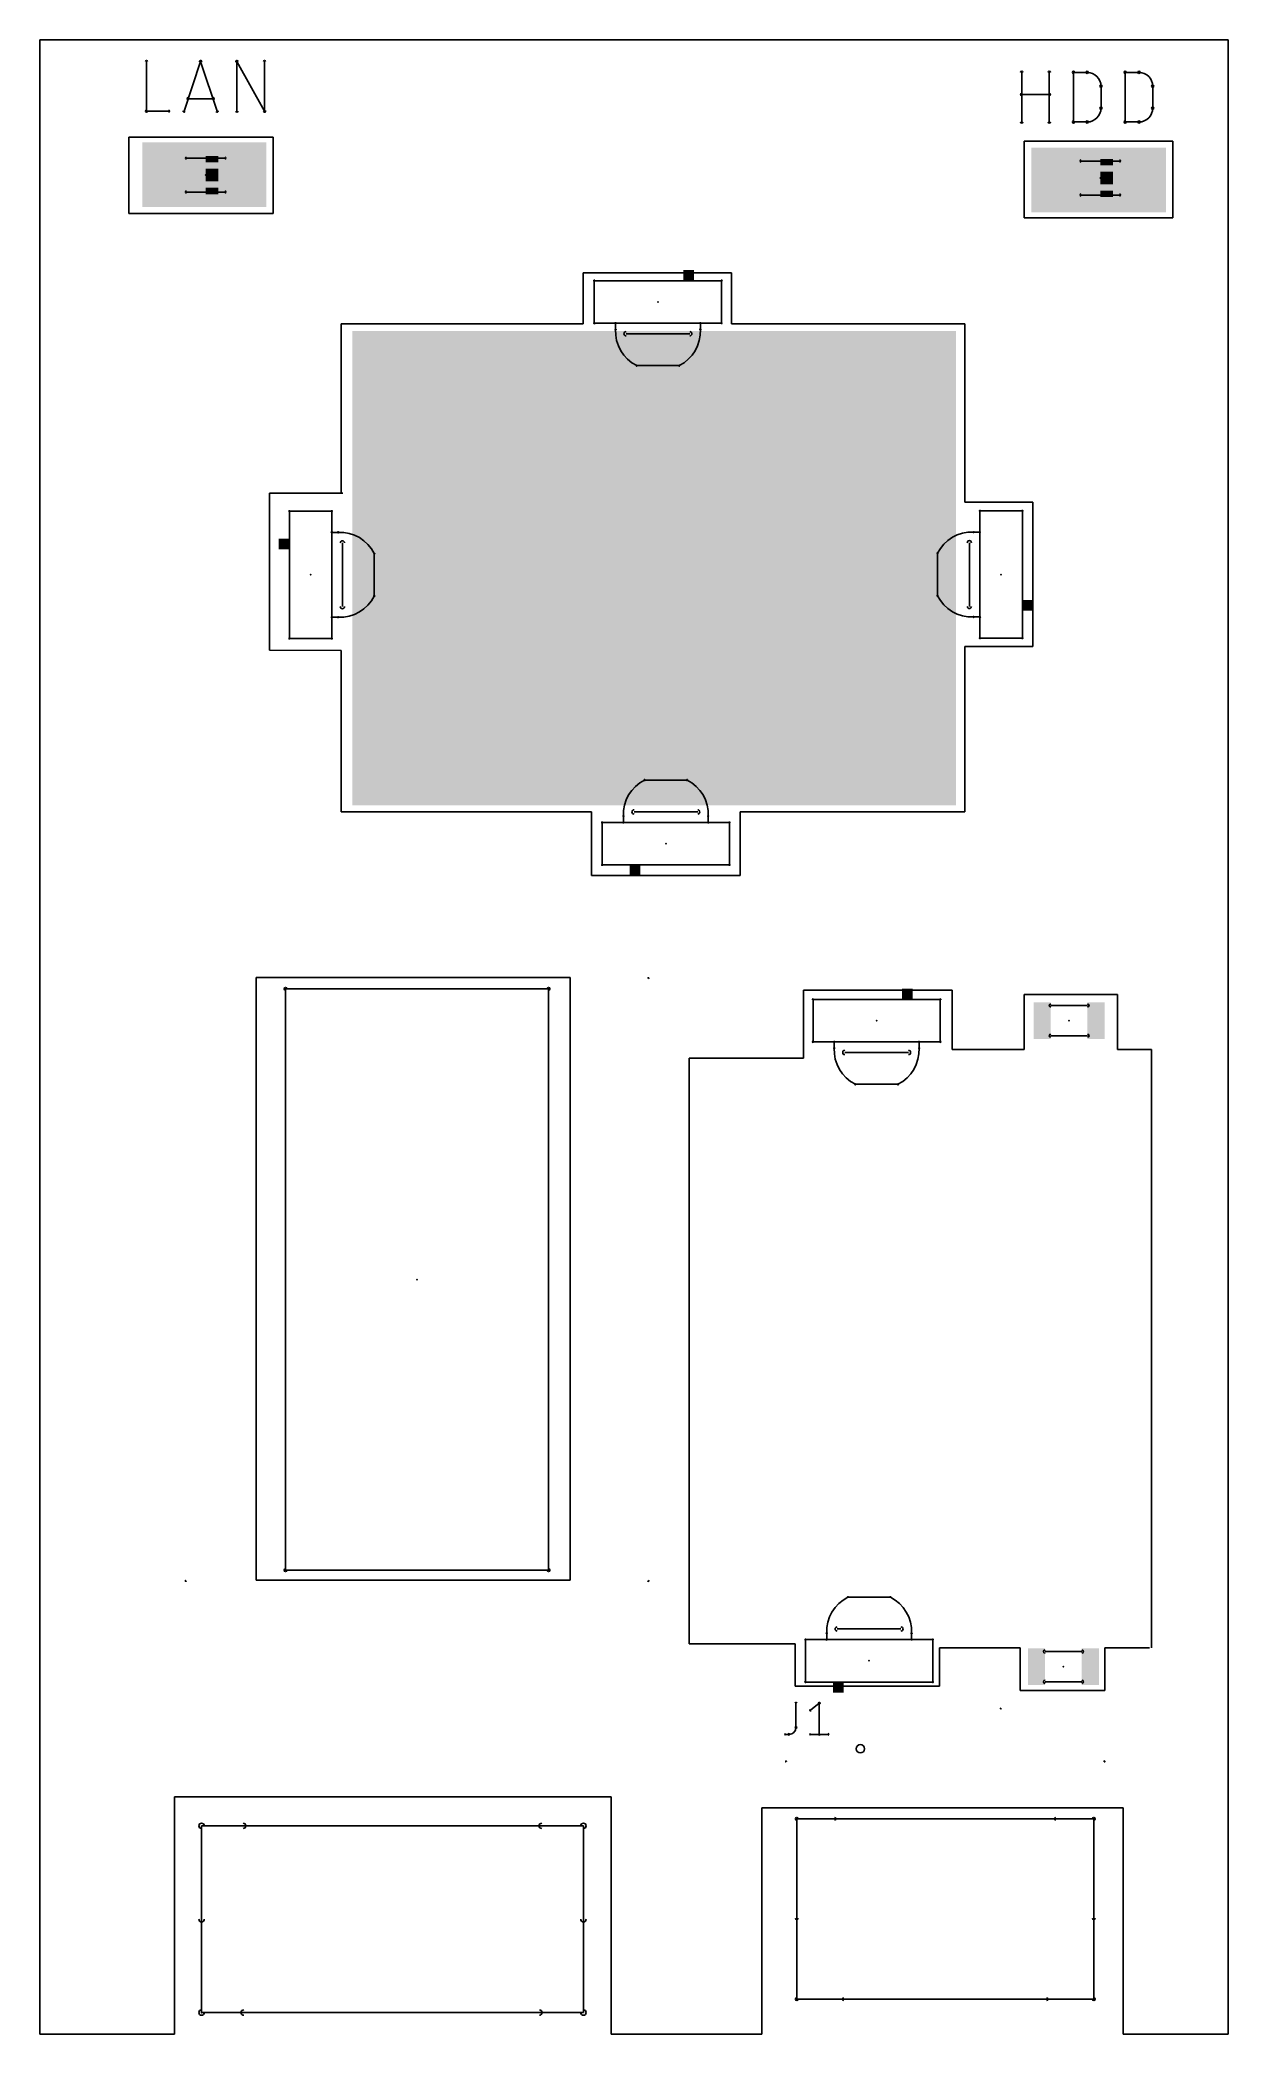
# Model space of a CAD drawing. Extents: x 0 to 28, y 0 to 47.
import ezdxf

# ---------------------------------------------------------------- set-up
doc = ezdxf.new("R2010")
doc.units = 0
doc.layers.get('0').update_dxf_attribs({"true_color": 0xffffff})
for name, color, linetype, true_color in [('21', 253, 'Continuous', 0xadadad), ('23', 53, 'Continuous', 0xcccc66), ('25', 253, 'Continuous', 0xadadad), ('39', 12, 'Continuous', 0xcc0000), ('51', 253, 'Continuous', 0xadadad)]:
    doc.layers.add(name, color=color, linetype=linetype, true_color=true_color)

# ---------------------------------------------------------------- blocks, each defined once
blk = doc.blocks.new('RECT')
blk.add_solid([(-0.5, -0.5), (0.5, -0.5), (-0.5, 0.5), (0.5, 0.5)])

msp = doc.modelspace()

# ---------------------------------------------------------------- linework, layer by layer
for p, q in [((23.4, 36.1), (23.4, 36)), ((23.4, 36), (23.4, 36.1))]:
    msp.add_line(p, q)
at = {"layer": '21'}
for points in [[(13.8164, 40.1164, 1), (13.8164, 40.0148)], [(15.3164, 40.0148, 1), (15.3164, 40.1164)], [(7.1809, 35.1359, 1), (7.0793, 35.1359)], [(21.9556, 35.1424, 1), (21.854, 35.1424)], [(7.0793, 33.6359, 1), (7.1809, 33.6359)], [(21.854, 33.6424, 1), (21.9556, 33.6424)], [(14.0023, 28.8505, 1), (14.0023, 28.7489)], [(15.5024, 28.7489, 1), (15.5024, 28.8505)], [(5.79, 24.6618, 1), (5.79, 24.5983)], [(5.8217, 24.63, 1), (5.7583, 24.63)], [(12.0218, 24.63, 1), (11.9582, 24.63)], [(11.99, 24.5983, 1), (11.99, 24.6618)], [(18.9705, 23.1811, 1), (18.9705, 23.0795)], [(20.4705, 23.0795, 1), (20.4705, 23.1811)], [(5.79, 10.9618, 1), (5.79, 10.8982)], [(5.7583, 10.93, 1), (5.8217, 10.93)], [(11.9582, 10.93, 1), (12.0218, 10.93)], [(11.99, 10.8982, 1), (11.99, 10.9618)], [(18.7934, 9.5967, 1), (18.7934, 9.4951)], [(20.2934, 9.4951, 1), (20.2934, 9.5967)], [(19.336, 6.624, 1), (19.336, 6.824, 1), (19.336, 6.624)], [(3.8735, 4.908, 1), (3.7465, 4.908)], [(3.81, 4.9715, 1), (3.81, 4.8445)], [(4.79, 4.8445, 1), (4.79, 4.9715)], [(11.828, 4.9715, 1), (11.828, 4.8445)], [(12.8735, 4.908, 1), (12.7465, 4.908)], [(12.81, 4.8445, 1), (12.81, 4.9715)], [(17.836, 5.1057, 1), (17.836, 5.0423)], [(17.8678, 5.074, 1), (17.8043, 5.074)], [(18.726, 5.0423, 1), (18.726, 5.1057)], [(23.946, 5.1057, 1), (23.946, 5.0423)], [(24.8678, 5.074, 1), (24.8043, 5.074)], [(24.836, 5.0423, 1), (24.836, 5.1057)], [(3.7465, 2.708, 1), (3.8735, 2.708)], [(12.7465, 2.708, 1), (12.8735, 2.708)], [(17.8043, 2.734, 1), (17.8678, 2.734)], [(24.8043, 2.734, 1), (24.8678, 2.734)], [(4.8043, 0.5715, 1), (4.8043, 0.4445)], [(11.7713, 0.4445, 1), (11.7713, 0.5715)], [(18.946, 0.8558, 1), (18.946, 0.7923)], [(23.726, 0.7923, 1), (23.726, 0.8558)]]:
    msp.add_lwpolyline(points, format="xyb", dxfattribs=at)
for points in [[(13.8164, 40.0656), (15.3164, 40.0656)], [(7.1301, 33.6359), (7.1301, 35.1359)], [(21.9048, 35.1424), (21.9048, 33.6424)], [(15.5024, 28.7997), (14.0023, 28.7997)], [(5.79, 24.63), (11.99, 24.63)], [(5.79, 10.93), (5.79, 24.63)], [(11.99, 24.63), (11.99, 10.93)], [(18.9705, 23.1303), (20.4705, 23.1303)], [(11.99, 10.93), (5.79, 10.93)], [(20.2934, 9.5459), (18.7934, 9.5459)], [(3.81, 4.908), (3.81, 2.708)], [(3.81, 4.908), (4.79, 4.908)], [(12.81, 4.908), (11.828, 4.908)], [(12.81, 4.908), (12.81, 2.708)], [(18.726, 5.074), (17.836, 5.074)], [(17.836, 5.074), (17.836, 2.734)], [(23.946, 5.074), (24.836, 5.074)], [(24.836, 5.074), (24.836, 2.734)], [(4.8043, 0.508), (11.7713, 0.508)], [(18.946, 0.824), (23.726, 0.824)]]:
    msp.add_lwpolyline(points, dxfattribs=at)
at = {"layer": '23'}
for p in [(3.9054, 43.8041), (24.9913, 43.7348), (14.5664, 40.8156), (6.3801, 34.3859), (22.6548, 34.3924), (14.7523, 28.0497), (19.7205, 23.8803), (24.2569, 23.8816), (8.89, 17.78), (19.5434, 8.7959), (24.1227, 8.6574), (3.81, 0.508)]:
    msp.add_point(p, dxfattribs=at)
at = {"layer": '25'}
for points in [[(2.5388, 46.4798, 1), (2.488, 46.4798)], [(3.8123, 46.4878, 1), (3.7641, 46.4717)], [(3.8123, 46.4717, 1), (3.7641, 46.4878)], [(4.6701, 46.4798, 1), (4.6193, 46.4798)], [(4.6669, 46.4921, 1), (4.6225, 46.4674)], [(5.3192, 46.4798, 1), (5.2684, 46.4798)], [(23.1649, 46.2237, 1), (23.1141, 46.2237)], [(23.814, 46.2237, 1), (23.7632, 46.2237)], [(24.3841, 46.2237, 1), (24.3333, 46.2237)], [(24.3587, 46.2491, 1), (24.3587, 46.1983)], [(24.6832, 46.2491, 1), (24.6832, 46.1983)], [(24.6832, 46.1983, 1), (24.6832, 46.2491)], [(25.0078, 45.8991, 0.4142), (24.6832, 46.2237)], [(25.6033, 46.2237, 1), (25.5525, 46.2237)], [(25.5779, 46.2491, 1), (25.5779, 46.1983)], [(25.9024, 46.2491, 1), (25.9024, 46.1983)], [(25.9024, 46.1983, 1), (25.9024, 46.2491)], [(26.227, 45.8991, 0.4142), (25.9024, 46.2237)], [(3.4961, 45.6289, 1), (3.4961, 45.5781)], [(4.0803, 45.5781, 1), (4.0803, 45.6289)], [(23.1395, 45.7298, 1), (23.1395, 45.679)], [(23.7886, 45.679, 1), (23.7886, 45.7298)], [(25.0332, 45.8991, 1), (24.9824, 45.8991)], [(24.9824, 45.8991, 1), (25.0332, 45.8991)], [(26.2524, 45.8991, 1), (26.2016, 45.8991)], [(26.2016, 45.8991, 1), (26.2524, 45.8991)], [(2.5134, 45.3368, 1), (2.5134, 45.286)], [(2.488, 45.3114, 1), (2.5388, 45.3114)], [(3.0327, 45.286, 1), (3.0327, 45.3368)], [(3.3746, 45.3194, 1), (3.4228, 45.3033)], [(4.1535, 45.3033, 1), (4.2017, 45.3194)], [(4.6193, 45.3114, 1), (4.6701, 45.3114)], [(5.2684, 45.3114, 1), (5.3192, 45.3114)], [(5.2716, 45.299, 1), (5.316, 45.3237)], [(24.6832, 45.0553, 0.4142), (25.0078, 45.3798)], [(25.0332, 45.3798, 1), (24.9824, 45.3798)], [(24.9824, 45.3798, 1), (25.0332, 45.3798)], [(25.9024, 45.0553, 0.4142), (26.227, 45.3798)], [(26.2524, 45.3798, 1), (26.2016, 45.3798)], [(26.2016, 45.3798, 1), (26.2524, 45.3798)], [(23.1141, 45.0553, 1), (23.1649, 45.0553)], [(23.7632, 45.0553, 1), (23.814, 45.0553)], [(24.3587, 45.0807, 1), (24.3587, 45.0299)], [(24.3333, 45.0553, 1), (24.3841, 45.0553)], [(24.6832, 45.0807, 1), (24.6832, 45.0299)], [(24.6832, 45.0299, 1), (24.6832, 45.0807)], [(25.5779, 45.0807, 1), (25.5779, 45.0299)], [(25.5525, 45.0553, 1), (25.6033, 45.0553)], [(25.9024, 45.0807, 1), (25.9024, 45.0299)], [(25.9024, 45.0299, 1), (25.9024, 45.0807)], [(17.8387, 7.7987, 1), (17.8006, 7.7987)], [(18.1512, 7.6499, 1), (18.175, 7.6201)], [(18.3867, 7.7987, 1), (18.3486, 7.7987)], [(18.3796, 7.7838, 1), (18.3558, 7.8136)], [(17.5741, 7.0812, 1), (17.5741, 7.0431)], [(17.6559, 7.0812, 1), (17.6559, 7.0431)], [(17.6559, 7.0621, 0.4142), (17.8196, 7.2258)], [(17.6559, 7.0431, 1), (17.6559, 7.0812)], [(17.8387, 7.2258, 1), (17.8006, 7.2258)], [(17.8006, 7.2258, 1), (17.8387, 7.2258)], [(18.1631, 7.0812, 1), (18.1631, 7.0431)], [(18.3486, 7.0621, 1), (18.3867, 7.0621)], [(18.5723, 7.0431, 1), (18.5723, 7.0812)]]:
    msp.add_lwpolyline(points, format="xyb", dxfattribs=at)
for points in [[(2.5134, 46.4798), (2.5134, 45.3114)], [(3.3987, 45.3114), (3.7882, 46.4798)], [(3.7882, 46.4798), (4.1776, 45.3114)], [(4.6447, 45.3114), (4.6447, 46.4798)], [(4.6447, 46.4798), (5.2938, 45.3114)], [(5.2938, 45.3114), (5.2938, 46.4798)], [(23.1395, 45.0553), (23.1395, 46.2237)], [(23.7886, 46.2237), (23.7886, 45.0553)], [(24.3587, 45.0553), (24.3587, 46.2237)], [(24.3587, 46.2237), (24.6832, 46.2237)], [(25.5779, 45.0553), (25.5779, 46.2237)], [(25.5779, 46.2237), (25.9024, 46.2237)], [(4.0803, 45.6035), (3.4961, 45.6035)], [(23.1395, 45.7044), (23.7886, 45.7044)], [(25.0078, 45.8991), (25.0078, 45.3798)], [(26.227, 45.8991), (26.227, 45.3798)], [(2.5134, 45.3114), (3.0327, 45.3114)], [(24.6832, 45.0553), (24.3587, 45.0553)], [(25.9024, 45.0553), (25.5779, 45.0553)], [(17.8196, 7.7987), (17.8196, 7.2258)], [(18.1631, 7.635), (18.3677, 7.7987)], [(18.3677, 7.7987), (18.3677, 7.0621)], [(17.6559, 7.0621), (17.5741, 7.0621)], [(18.1631, 7.0621), (18.5723, 7.0621)]]:
    msp.add_lwpolyline(points, dxfattribs=at)
at = {"layer": '39'}
for p, q in [((0, 0), (0, 46.99)), ((0, 46.99), (28.0035, 46.99)), ((28.0035, 46.99), (28.0035, 0)), ((2.1, 44.7), (2.1, 42.9)), ((5.5, 44.7), (2.1, 44.7)), ((5.5, 42.9), (5.5, 44.7)), ((26.7, 44.6), (23.2, 44.6)), ((23.2, 44.6), (23.2, 44.4)), ((23.2, 44.4), (23.2, 42.8)), ((26.7, 42.8), (26.7, 44.6)), ((2.1, 42.9), (5.5, 42.9)), ((23.2, 42.8), (26.7, 42.8)), ((16.3, 41.5), (12.8, 41.5)), ((12.8, 41.5), (12.8, 40.3)), ((16.3, 40.3), (16.3, 41.5)), ((12.8, 40.3), (7.1, 40.3)), ((7.1, 40.3), (7.1, 36.3062)), ((21.8, 40.3), (16.3, 40.3)), ((21.8, 36.1), (21.8, 40.3)), ((7.1427, 36.3062), (5.411, 36.3062)), ((5.411, 36.3062), (5.411, 32.6093)), ((23.4, 36.1), (21.8, 36.1)), ((23.4, 32.7), (23.4, 36)), ((5.411, 32.6093), (7.1, 32.6)), ((7.1, 32.6), (7.1, 28.8)), ((21.8, 28.8), (21.8, 32.7)), ((21.8, 32.7), (23.4, 32.7)), ((7.1, 28.8), (13, 28.8)), ((13, 28.8), (13, 27.3)), ((16.5, 27.3), (16.5, 28.8)), ((16.5, 28.8), (21.8, 28.8)), ((13, 27.3), (16.5, 27.3)), ((18, 23.4), (18, 24.6)), ((18, 24.6), (21.5, 24.6)), ((21.5, 24.6), (21.5, 23.2)), ((23.2, 23.2), (23.2, 24.5)), ((23.2, 24.5), (25.4, 24.5)), ((25.4, 24.5), (25.4, 23.2)), ((18, 23), (18, 23.4)), ((21.5, 23.2), (23.2, 23.2)), ((25.4, 23.2), (26.2, 23.2)), ((26.2, 23.2), (26.2, 9.1042)), ((15.3, 9.2), (15.3, 23)), ((15.3, 23), (18, 23)), ((17.8, 9.2), (15.3, 9.2)), ((17.8, 8.2), (17.8, 9.2)), ((23.1, 9.1), (21.2, 9.1)), ((21.2, 9.1), (21.2, 8.2)), ((23.1, 8.1), (23.1, 9.1)), ((26.1483, 9.1042), (25.1, 9.1)), ((25.1, 9.1), (25.1, 8.1)), ((21.2, 8.2), (17.8, 8.2)), ((25.1, 8.1), (23.1, 8.1)), ((3.175, 0), (3.175, 5.588)), ((3.175, 5.588), (13.462, 5.588)), ((13.462, 5.588), (13.462, 0)), ((17.018, 0), (17.018, 5.334)), ((17.018, 5.334), (25.527, 5.334)), ((25.527, 5.334), (25.527, 0)), ((3.175, 0), (0, 0)), ((17.018, 0), (13.462, 0)), ((25.527, 0), (28.0035, 0))]:
    msp.add_line(p, q, dxfattribs=at)
for points in [[(5.1, 24.9), (5.1, 10.7)], [(12.5, 24.9), (5.1, 24.9)], [(12.5, 10.7), (12.5, 24.9)], [(5.1, 10.7), (12.5, 10.7)]]:
    msp.add_lwpolyline(points, dxfattribs=at)
for points in [[(14.3525, 24.88, 1), (14.3275, 24.88)], [(14.34, 24.8675, 1), (14.34, 24.8925)], [(3.44, 10.6925, 1), (3.44, 10.6675)], [(3.4275, 10.68, 1), (3.4525, 10.68)], [(14.3275, 10.68, 1), (14.3525, 10.68)], [(14.34, 10.6675, 1), (14.34, 10.6925)], [(22.6497, 7.6871, 1), (22.6497, 7.6617)], [(22.637, 7.6744, 1), (22.6624, 7.6744)], [(17.5985, 6.424, 1), (17.5735, 6.424)], [(17.586, 6.4365, 1), (17.586, 6.4115)], [(25.0985, 6.424, 1), (25.0735, 6.424)], [(25.086, 6.4115, 1), (25.086, 6.4365)]]:
    msp.add_lwpolyline(points, format="xyb", dxfattribs=at)
at = {"layer": '51'}
for points in [[(3.4554, 44.2295, 1), (3.4554, 44.1787)], [(4.3554, 44.1787, 1), (4.3554, 44.2295)], [(24.5413, 44.1602, 1), (24.5413, 44.1094)], [(25.4413, 44.1094, 1), (25.4413, 44.1602)], [(3.4554, 43.4295, 1), (3.4554, 43.3787)], [(4.3554, 43.3787, 1), (4.3554, 43.4295)], [(24.5413, 43.3602, 1), (24.5413, 43.3094)], [(25.4413, 43.3094, 1), (25.4413, 43.3602)], [(13.0664, 41.3283, 1), (13.0664, 41.3029)], [(13.0791, 41.3156, 1), (13.0537, 41.3156)], [(16.0791, 41.3156, 1), (16.0537, 41.3156)], [(16.0664, 41.3029, 1), (16.0664, 41.3283)], [(13.0664, 40.3283, 1), (13.0664, 40.3029)], [(13.0537, 40.3156, 1), (13.0791, 40.3156)], [(13.5664, 40.3283, 1), (13.5664, 40.3029)], [(13.5791, 40.3156, 1), (13.5537, 40.3156)], [(13.5791, 40.165, 1), (13.5537, 40.1662)], [(13.5537, 40.1656, 1), (13.5791, 40.1656)], [(13.5664, 40.1656, 0.2973), (14.0664, 39.3156)], [(13.5664, 40.3029, 1), (13.5664, 40.3283)], [(15.0664, 39.3156, 0.2973), (15.5664, 40.1656)], [(15.5664, 40.3283, 1), (15.5664, 40.3029)], [(15.5791, 40.3156, 1), (15.5537, 40.3156)], [(15.5791, 40.1662, 1), (15.5537, 40.165)], [(15.5537, 40.1656, 1), (15.5791, 40.1656)], [(15.5664, 40.3029, 1), (15.5664, 40.3283)], [(16.0537, 40.3156, 1), (16.0791, 40.3156)], [(16.0664, 40.3029, 1), (16.0664, 40.3283)], [(14.0664, 39.3283, 1), (14.0664, 39.3029)], [(14.0607, 39.3043, 1), (14.072, 39.327)], [(15.0607, 39.327, 1), (15.072, 39.3043)], [(15.0664, 39.3029, 1), (15.0664, 39.3283)], [(5.8928, 35.8859, 1), (5.8674, 35.8859)], [(5.8801, 35.8986, 1), (5.8801, 35.8732)], [(6.8928, 35.8859, 1), (6.8674, 35.8859)], [(6.8801, 35.8732, 1), (6.8801, 35.8986)], [(22.1675, 35.8924, 1), (22.1421, 35.8924)], [(22.1548, 35.9051, 1), (22.1548, 35.8797)], [(23.1675, 35.8924, 1), (23.1421, 35.8924)], [(23.1548, 35.8797, 1), (23.1548, 35.9051)], [(6.8928, 35.3859, 1), (6.8674, 35.3859)], [(6.8801, 35.3986, 1), (6.8801, 35.3732)], [(6.8674, 35.3859, 1), (6.8928, 35.3859)], [(7.0295, 35.3986, 1), (7.0307, 35.3732)], [(7.0301, 35.3732, 1), (7.0301, 35.3986)], [(7.8801, 34.8859, 0.2973), (7.0301, 35.3859)], [(22.0048, 35.3924, 0.2973), (21.1548, 34.8924)], [(22.0048, 35.4051, 1), (22.0048, 35.3797)], [(22.0042, 35.3797, 1), (22.0054, 35.4051)], [(22.1675, 35.3924, 1), (22.1421, 35.3924)], [(22.1421, 35.3924, 1), (22.1675, 35.3924)], [(22.1548, 35.3797, 1), (22.1548, 35.4051)], [(7.8928, 34.8859, 1), (7.8674, 34.8859)], [(7.8687, 34.8802, 1), (7.8915, 34.8915)], [(21.1675, 34.8924, 1), (21.1421, 34.8924)], [(21.1434, 34.8981, 1), (21.1661, 34.8868)], [(7.0301, 33.3859, 0.2973), (7.8801, 33.8859)], [(7.8674, 33.8859, 1), (7.8928, 33.8859)], [(7.8915, 33.8802, 1), (7.8687, 33.8915)], [(21.1661, 33.8981, 1), (21.1434, 33.8868)], [(21.1421, 33.8924, 1), (21.1675, 33.8924)], [(21.1548, 33.8924, 0.2973), (22.0048, 33.3924)], [(6.8928, 33.3859, 1), (6.8674, 33.3859)], [(6.8801, 33.3986, 1), (6.8801, 33.3732)], [(6.8674, 33.3859, 1), (6.8928, 33.3859)], [(7.0307, 33.3986, 1), (7.0295, 33.3732)], [(7.0301, 33.3732, 1), (7.0301, 33.3986)], [(22.0048, 33.4051, 1), (22.0048, 33.3797)], [(22.0054, 33.3797, 1), (22.0042, 33.4051)], [(22.1675, 33.3924, 1), (22.1421, 33.3924)], [(22.1421, 33.3924, 1), (22.1675, 33.3924)], [(22.1548, 33.3797, 1), (22.1548, 33.4051)], [(5.8801, 32.8986, 1), (5.8801, 32.8732)], [(6.8801, 32.8732, 1), (6.8801, 32.8986)], [(22.1548, 32.9051, 1), (22.1548, 32.8797)], [(23.1548, 32.8797, 1), (23.1548, 32.9051)], [(5.8674, 32.8859, 1), (5.8928, 32.8859)], [(6.8674, 32.8859, 1), (6.8928, 32.8859)], [(22.1421, 32.8924, 1), (22.1675, 32.8924)], [(23.1421, 32.8924, 1), (23.1675, 32.8924)], [(14.2523, 29.5497, 0.2973), (13.7523, 28.6997)], [(14.2523, 29.5624, 1), (14.2523, 29.537)], [(14.258, 29.5383, 1), (14.2467, 29.5611)], [(15.258, 29.5611, 1), (15.2467, 29.5383)], [(15.2523, 29.537, 1), (15.2523, 29.5624)], [(15.7524, 28.6997, 0.2973), (15.2523, 29.5497)], [(13.7651, 28.6997, 1), (13.7396, 28.6997)], [(13.7397, 28.6991, 1), (13.765, 28.7003)], [(15.7651, 28.6997, 1), (15.7397, 28.6997)], [(15.7397, 28.7003, 1), (15.765, 28.6991)], [(13.2651, 28.5497, 1), (13.2396, 28.5497)], [(13.2523, 28.5624, 1), (13.2523, 28.537)], [(13.7523, 28.5624, 1), (13.7523, 28.537)], [(13.7396, 28.5497, 1), (13.7651, 28.5497)], [(13.7523, 28.537, 1), (13.7523, 28.5624)], [(15.7524, 28.5624, 1), (15.7524, 28.537)], [(15.7397, 28.5497, 1), (15.7651, 28.5497)], [(15.7524, 28.537, 1), (15.7524, 28.5624)], [(16.265, 28.5497, 1), (16.2397, 28.5497)], [(16.2523, 28.537, 1), (16.2523, 28.5624)], [(13.2523, 27.5624, 1), (13.2523, 27.537)], [(13.2396, 27.5497, 1), (13.2651, 27.5497)], [(16.2397, 27.5497, 1), (16.265, 27.5497)], [(16.2523, 27.537, 1), (16.2523, 27.5624)], [(5.79, 24.6618, 1), (5.79, 24.5983)], [(5.8217, 24.63, 1), (5.7583, 24.63)], [(12.0218, 24.63, 1), (11.9582, 24.63)], [(11.99, 24.5983, 1), (11.99, 24.6618)], [(18.2205, 24.393, 1), (18.2205, 24.3676)], [(18.2332, 24.3803, 1), (18.2078, 24.3803)], [(21.2332, 24.3803, 1), (21.2078, 24.3803)], [(21.2205, 24.3676, 1), (21.2205, 24.393)], [(23.8249, 24.2757, 1), (23.8249, 24.1995)], [(24.6889, 24.1995, 1), (24.6889, 24.2757)], [(23.8249, 23.5637, 1), (23.8249, 23.4875)], [(24.6889, 23.4875, 1), (24.6889, 23.5637)], [(18.2205, 23.393, 1), (18.2205, 23.3676)], [(18.2078, 23.3803, 1), (18.2332, 23.3803)], [(18.7205, 23.393, 1), (18.7205, 23.3676)], [(18.7332, 23.3803, 1), (18.7078, 23.3803)], [(18.7332, 23.2297, 1), (18.7078, 23.2309)], [(18.7078, 23.2303, 1), (18.7332, 23.2303)], [(18.7205, 23.2303, 0.2973), (19.2205, 22.3803)], [(18.7205, 23.3676, 1), (18.7205, 23.393)], [(20.2205, 22.3803, 0.2973), (20.7205, 23.2303)], [(20.7205, 23.393, 1), (20.7205, 23.3676)], [(20.7332, 23.3803, 1), (20.7078, 23.3803)], [(20.7332, 23.2309, 1), (20.7078, 23.2297)], [(20.7078, 23.2303, 1), (20.7332, 23.2303)], [(20.7205, 23.3676, 1), (20.7205, 23.393)], [(21.2078, 23.3803, 1), (21.2332, 23.3803)], [(21.2205, 23.3676, 1), (21.2205, 23.393)], [(19.2205, 22.393, 1), (19.2205, 22.3676)], [(19.2148, 22.3689, 1), (19.2261, 22.3917)], [(20.2148, 22.3917, 1), (20.2261, 22.3689)], [(20.2205, 22.3676, 1), (20.2205, 22.393)], [(5.79, 10.9618, 1), (5.79, 10.8982)], [(5.7583, 10.93, 1), (5.8217, 10.93)], [(11.9582, 10.93, 1), (12.0218, 10.93)], [(11.99, 10.8982, 1), (11.99, 10.9618)], [(19.0434, 10.2959, 0.2973), (18.5434, 9.4459)], [(19.0434, 10.3086, 1), (19.0434, 10.2832)], [(19.0491, 10.2846, 1), (19.0378, 10.3073)], [(20.0491, 10.3073, 1), (20.0378, 10.2846)], [(20.0434, 10.2832, 1), (20.0434, 10.3086)], [(20.5434, 9.4459, 0.2973), (20.0434, 10.2959)], [(18.5561, 9.4459, 1), (18.5307, 9.4459)], [(18.5307, 9.4454, 1), (18.5561, 9.4465)], [(20.5561, 9.4459, 1), (20.5307, 9.4459)], [(20.5307, 9.4465, 1), (20.5561, 9.4454)], [(18.0561, 9.2959, 1), (18.0307, 9.2959)], [(18.0434, 9.3086, 1), (18.0434, 9.2832)], [(18.5434, 9.3086, 1), (18.5434, 9.2832)], [(18.5307, 9.2959, 1), (18.5561, 9.2959)], [(18.5434, 9.2832, 1), (18.5434, 9.3086)], [(20.5434, 9.3086, 1), (20.5434, 9.2832)], [(20.5307, 9.2959, 1), (20.5561, 9.2959)], [(20.5434, 9.2832, 1), (20.5434, 9.3086)], [(21.0561, 9.2959, 1), (21.0307, 9.2959)], [(21.0434, 9.2832, 1), (21.0434, 9.3086)], [(23.6907, 9.0515, 1), (23.6907, 8.9753)], [(24.5547, 8.9753, 1), (24.5547, 9.0515)], [(18.0434, 8.3086, 1), (18.0434, 8.2832)], [(18.0307, 8.2959, 1), (18.0561, 8.2959)], [(21.0307, 8.2959, 1), (21.0561, 8.2959)], [(21.0434, 8.2832, 1), (21.0434, 8.3086)], [(23.6907, 8.3395, 1), (23.6907, 8.2633)], [(24.5547, 8.2633, 1), (24.5547, 8.3395)], [(19.336, 6.624, 1), (19.336, 6.824, 1), (19.336, 6.624)], [(3.81, 4.9715, 1), (3.81, 4.8445)], [(3.8735, 4.908, 1), (3.7465, 4.908)], [(12.8735, 4.908, 1), (12.7465, 4.908)], [(12.81, 4.8445, 1), (12.81, 4.9715)], [(17.8678, 5.074, 1), (17.8043, 5.074)], [(17.836, 5.1057, 1), (17.836, 5.0423)], [(24.8678, 5.074, 1), (24.8043, 5.074)], [(24.836, 5.0423, 1), (24.836, 5.1057)], [(3.81, 0.5715, 1), (3.81, 0.4445)], [(3.7465, 0.508, 1), (3.8735, 0.508)], [(12.7465, 0.508, 1), (12.8735, 0.508)], [(12.81, 0.4445, 1), (12.81, 0.5715)], [(17.836, 0.8558, 1), (17.836, 0.7923)], [(17.8043, 0.824, 1), (17.8678, 0.824)], [(24.8043, 0.824, 1), (24.8678, 0.824)], [(24.836, 0.7923, 1), (24.836, 0.8558)]]:
    msp.add_lwpolyline(points, format="xyb", dxfattribs=at)
for points in [[(4.3554, 44.2041), (3.4554, 44.2041)], [(25.4413, 44.1348), (24.5413, 44.1348)], [(4.3554, 43.4041), (3.4554, 43.4041)], [(25.4413, 43.3348), (24.5413, 43.3348)], [(13.0664, 41.3156), (16.0664, 41.3156)], [(13.0664, 40.3156), (13.0664, 41.3156)], [(16.0664, 41.3156), (16.0664, 40.3156)], [(13.5664, 40.3156), (13.0664, 40.3156)], [(15.5664, 40.3156), (13.5664, 40.3156)], [(13.5664, 40.3156), (13.5664, 40.1656)], [(16.0664, 40.3156), (15.5664, 40.3156)], [(15.5664, 40.1656), (15.5664, 40.3156)], [(14.0664, 39.3156), (15.0664, 39.3156)], [(5.8801, 32.8859), (5.8801, 35.8859)], [(5.8801, 35.8859), (6.8801, 35.8859)], [(6.8801, 35.8859), (6.8801, 35.3859)], [(22.1548, 35.3924), (22.1548, 35.8924)], [(22.1548, 35.8924), (23.1548, 35.8924)], [(23.1548, 35.8924), (23.1548, 32.8924)], [(6.8801, 35.3859), (6.8801, 33.3859)], [(7.0301, 35.3859), (6.8801, 35.3859)], [(22.1548, 35.3924), (22.0048, 35.3924)], [(22.1548, 33.3924), (22.1548, 35.3924)], [(7.8801, 33.8859), (7.8801, 34.8859)], [(21.1548, 34.8924), (21.1548, 33.8924)], [(6.8801, 33.3859), (6.8801, 32.8859)], [(6.8801, 33.3859), (7.0301, 33.3859)], [(22.0048, 33.3924), (22.1548, 33.3924)], [(22.1548, 32.8924), (22.1548, 33.3924)], [(6.8801, 32.8859), (5.8801, 32.8859)], [(23.1548, 32.8924), (22.1548, 32.8924)], [(15.2523, 29.5497), (14.2523, 29.5497)], [(13.7523, 28.6997), (13.7523, 28.5497)], [(15.7524, 28.5497), (15.7524, 28.6997)], [(13.2523, 27.5497), (13.2523, 28.5497)], [(13.2523, 28.5497), (13.7523, 28.5497)], [(13.7523, 28.5497), (15.7524, 28.5497)], [(15.7524, 28.5497), (16.2523, 28.5497)], [(16.2523, 28.5497), (16.2523, 27.5497)], [(16.2523, 27.5497), (13.2523, 27.5497)], [(5.79, 24.63), (11.99, 24.63)], [(5.79, 10.93), (5.79, 24.63)], [(11.99, 24.63), (11.99, 10.93)], [(18.2205, 24.3803), (21.2205, 24.3803)], [(18.2205, 23.3803), (18.2205, 24.3803)], [(21.2205, 24.3803), (21.2205, 23.3803)], [(24.6889, 24.2376), (23.8249, 24.2376)], [(23.8249, 23.5256), (24.6889, 23.5256)], [(18.7205, 23.3803), (18.2205, 23.3803)], [(20.7205, 23.3803), (18.7205, 23.3803)], [(18.7205, 23.3803), (18.7205, 23.2303)], [(21.2205, 23.3803), (20.7205, 23.3803)], [(20.7205, 23.2303), (20.7205, 23.3803)], [(19.2205, 22.3803), (20.2205, 22.3803)], [(11.99, 10.93), (5.79, 10.93)], [(20.0434, 10.2959), (19.0434, 10.2959)], [(18.5434, 9.4459), (18.5434, 9.2959)], [(20.5434, 9.2959), (20.5434, 9.4459)], [(18.0434, 8.2959), (18.0434, 9.2959)], [(18.0434, 9.2959), (18.5434, 9.2959)], [(18.5434, 9.2959), (20.5434, 9.2959)], [(20.5434, 9.2959), (21.0434, 9.2959)], [(21.0434, 9.2959), (21.0434, 8.2959)], [(24.5547, 9.0134), (23.6907, 9.0134)], [(21.0434, 8.2959), (18.0434, 8.2959)], [(23.6907, 8.3014), (24.5547, 8.3014)], [(3.81, 4.908), (12.81, 4.908)], [(3.81, 0.508), (3.81, 4.908)], [(12.81, 4.908), (12.81, 0.508)], [(17.836, 0.824), (17.836, 5.074)], [(17.836, 5.074), (24.836, 5.074)], [(24.836, 5.074), (24.836, 0.824)], [(12.81, 0.508), (3.81, 0.508)], [(24.836, 0.824), (17.836, 0.824)]]:
    msp.add_lwpolyline(points, dxfattribs=at)

# ---------------------------------------------------------------- block references
at = {"layer": '21'}
for p, xscale, yscale, rotation in [((4.0554, 44.1791), 0.15, 0.3, 270), ((25.1413, 44.1098), 0.15, 0.3, 270), ((4.0554, 43.8041), 0.3, 0.3, 270), ((25.1413, 43.7348), 0.3, 0.3, 270), ((4.0554, 43.4291), 0.15, 0.3, 270), ((25.1413, 43.3598), 0.15, 0.3, 270), ((5.7551, 35.1109), 0.25, 0.25, 90), ((23.2798, 33.6674), 0.25, 0.25, 270), ((14.0274, 27.4247), 0.25, 0.25, 180), ((18.8184, 8.1709), 0.25, 0.25, 180)]:
    msp.add_blockref('RECT', p, dxfattribs=dict(at, xscale=xscale, yscale=yscale, rotation=rotation))
at = {"layer": '21', "xscale": 0.25, "yscale": 0.25}
for p in [(15.2914, 41.4406), (20.4455, 24.5053)]:
    msp.add_blockref('RECT', p, dxfattribs=at)
at = {"layer": '25', "xscale": 14.224, "yscale": 11.176}
msp.add_blockref('RECT', (14.478, 34.544), dxfattribs=at)
at = {"layer": '39', "yscale": 1.524}
for p, xscale in [((3.8735, 43.815), 2.921), ((24.9555, 43.688), 3.175)]:
    msp.add_blockref('RECT', p, dxfattribs=dict(at, xscale=xscale))
at = {"layer": '51', "xscale": 0.9, "yscale": 0.4, "rotation": 270}
for p in [(3.2554, 43.8041), (4.5554, 43.8041), (24.3413, 43.7348), (25.6413, 43.7348)]:
    msp.add_blockref('RECT', p, dxfattribs=at)
at = {"layer": '51', "xscale": 0.4064, "yscale": 0.8636}
for p in [(23.6219, 23.8816), (24.8919, 23.8816), (23.4877, 8.6574), (24.7577, 8.6574)]:
    msp.add_blockref('RECT', p, dxfattribs=at)

doc.saveas('drawing.dxf')
